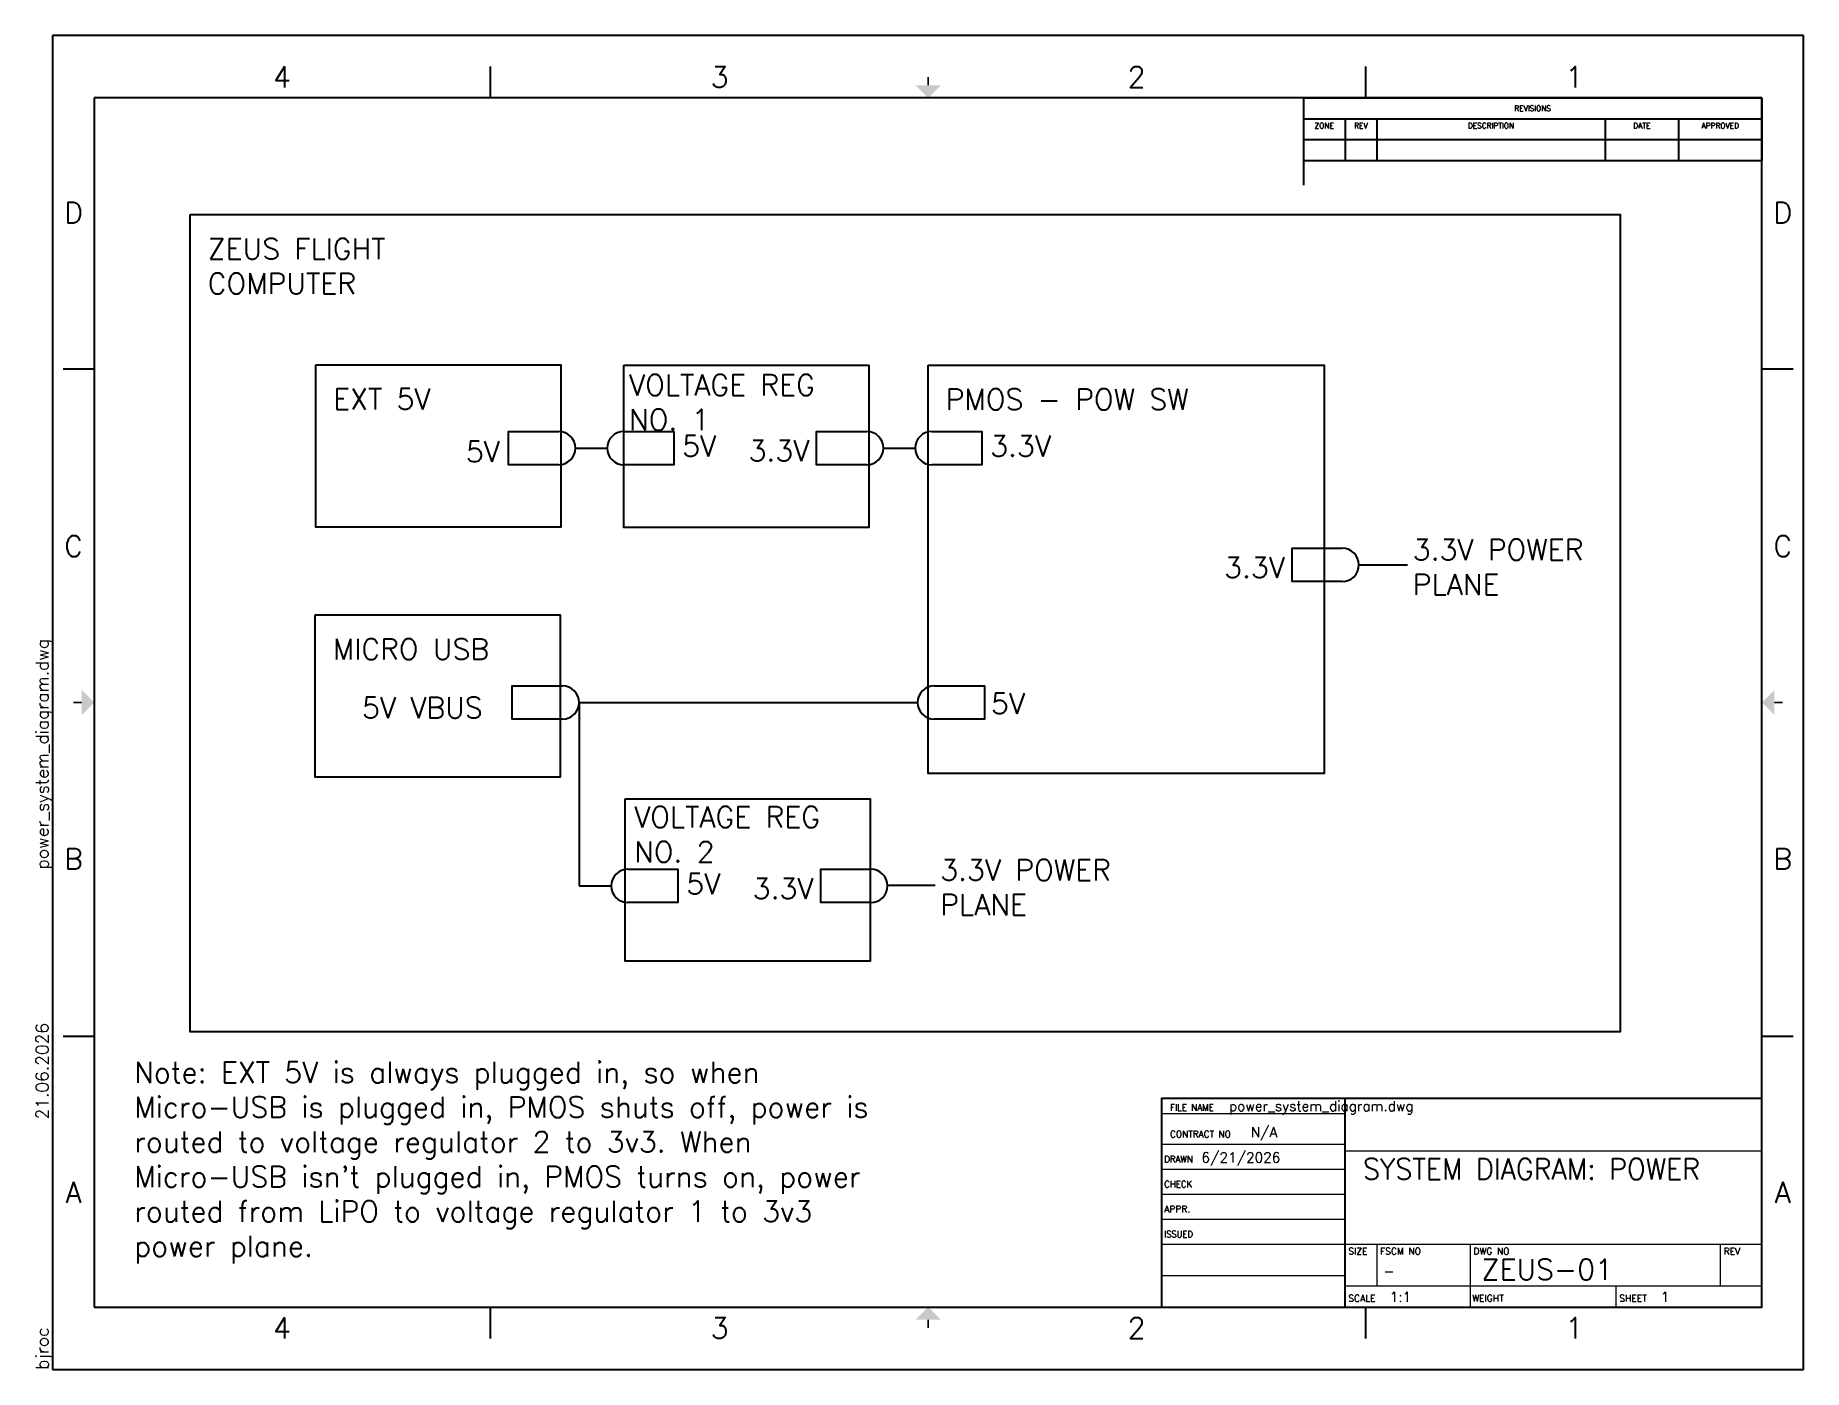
# Paper-space layout 'SH3' of a CAD drawing. Header units: inches. Extents: x -0.2 to 21, y 0 to 16.
import ezdxf
from ezdxf.enums import TextEntityAlignment as Align

# ---------------------------------------------------------------- set-up
doc = ezdxf.new("R2010")
doc.units = ezdxf.units.IN
doc.header["$MEASUREMENT"] = 0
doc.layers.add('Title Block', color=7, linetype='Continuous')
doc.layers.add('WIRE', color=100, linetype='Continuous')
doc.styles.add('ACANSTS', font='romans.shx', dxfattribs={"height": 1})
doc.styles.add('Roman', font='romans')

# ---------------------------------------------------------------- blocks, each defined once
blk = doc.blocks.new('*T3')
at = {"layer": 'Title Block', "color": 0, "lineweight": -2}
for p, q in [((0, 0), (0.5, 0)), ((0, 0), (0, -0.25)), ((0.5, 0), (0.88, 0)), ((0.88, 0), (3.62, 0)), ((3.62, 0), (4.5, 0)), ((4.5, 0), (5.5, 0)), ((5.5, 0), (5.5, -0.25)), ((0, -0.25), (0.5, -0.25)), ((0, -0.25), (0, -0.5)), ((0.5, -0.25), (0.88, -0.25)), ((0.5, -0.25), (0.5, -0.5)), ((0.88, -0.25), (3.62, -0.25)), ((0.88, -0.25), (0.88, -0.5)), ((3.62, -0.25), (4.5, -0.25)), ((3.62, -0.25), (3.62, -0.5)), ((4.5, -0.25), (5.5, -0.25)), ((4.5, -0.25), (4.5, -0.5)), ((5.5, -0.25), (5.5, -0.5)), ((0, -0.5), (0.5, -0.5)), ((0, -0.5), (0, -0.75)), ((0.5, -0.5), (0.88, -0.5)), ((0.5, -0.5), (0.5, -0.75)), ((0.88, -0.5), (3.62, -0.5)), ((0.88, -0.5), (0.88, -0.75)), ((3.62, -0.5), (4.5, -0.5)), ((3.62, -0.5), (3.62, -0.75)), ((4.5, -0.5), (5.5, -0.5)), ((4.5, -0.5), (4.5, -0.75)), ((5.5, -0.5), (5.5, -0.75)), ((0, -0.75), (0.5, -0.75)), ((0.5, -0.75), (0.88, -0.75)), ((0.88, -0.75), (3.62, -0.75)), ((3.62, -0.75), (4.5, -0.75)), ((4.5, -0.75), (5.5, -0.75))]:
    blk.add_line(p, q, dxfattribs=at)
at = {"layer": 'Title Block', "color": 0, "char_height": 0.065, "style": 'Roman'}
for s, insert, width, attachment_point in [('REVISIONS', (2.75, -0.125), 5.4, 5), ('ZONE', (0.25, -0.3), 0.4, 2), ('REV', (0.69, -0.3), 0.28, 2), ('DESCRIPTION', (2.25, -0.3), 2.64, 2), ('DATE', (4.06, -0.3), 0.78, 2), ('APPROVED', (5, -0.3), 0.9, 2)]:
    blk.add_mtext(s, dxfattribs=dict(at, insert=insert, width=width, attachment_point=attachment_point))
blk = doc.blocks.new('Title Block')
at = {"layer": 'Title Block'}
for p, q in [((21, 16), (0, 16)), ((0, 16), (0, 0)), ((21, 0), (21, 16)), ((5.25, 15.25), (5.25, 15.625)), ((15.75, 15.25), (15.75, 15.625)), ((20.5, 15.25), (0.5, 15.25)), ((0.5, 15.25), (0.5, 0.75)), ((15, 15.25), (15, 14.203)), ((20.5, 0.75), (20.5, 15.25)), ((0.125, 12), (0.5, 12)), ((20.5, 12), (20.875, 12)), ((0.125, 4), (0.5, 4)), ((20.5, 4), (20.875, 4)), ((15.5, 0.75), (15.5, 3.25)), ((0.5, 0.75), (20.5, 0.75)), ((5.25, 0.375), (5.25, 0.75)), ((15.75, 0.375), (15.75, 0.75)), ((0, 0), (21, 0))]:
    blk.add_line(p, q, dxfattribs=at)
at = {"layer": 'Title Block', "lineweight": 15}
for p, q in [((13.3, 3.07), (15.5, 3.07)), ((15.5, 2.7), (13.3, 2.7)), ((20.5, 2.62), (15.5, 2.62)), ((15.5, 2.4), (13.3, 2.4)), ((15.5, 2.1), (13.3, 2.1)), ((15.5, 1.8), (13.3, 1.8)), ((15.5, 1.5), (13.3, 1.5)), ((20.5, 1.5), (15.5, 1.5)), ((15.88, 1.5), (15.88, 1)), ((17, 1.5), (17, 0.75)), ((20, 1.5), (20, 1)), ((15.5, 1.125), (13.3, 1.125)), ((20.5, 1), (15.5, 1)), ((18.75, 0.75), (18.75, 1))]:
    blk.add_line(p, q, dxfattribs=at)
at = {"layer": 'Title Block', "const_width": 0.02}
for points in [[(10.5, 15.5), (10.5, 15.4)], [(0.25, 8), (0.35, 8)], [(20.75, 8), (20.65, 8)], [(10.5, 0.5), (10.5, 0.6)]]:
    blk.add_lwpolyline(points, dxfattribs=at)
at = {"layer": 'Title Block'}
blk.add_lwpolyline([(20.5, 3.25), (13.3, 3.25), (13.3, 0.75), (20.5, 0.75)], close=True, dxfattribs=at)
for points in [[(10.35, 15.4), (10.65, 15.4), (10.5, 15.25)], [(0.35, 7.85), (0.35, 8.15), (0.5, 8)], [(20.65, 7.85), (20.65, 8.15), (20.5, 8)], [(10.35, 0.6), (10.65, 0.6), (10.5, 0.75)]]:
    blk.add_solid(points, dxfattribs=at)
blk.add_blockref('*T3', (15, 15.25))
at = {"layer": 'Title Block', "style": 'Roman'}
for s, p in [('4', (2.75, 15.5)), ('3', (8, 15.5)), ('2', (13, 15.5)), ('1', (18.25, 15.5)), ('D', (0.25, 13.875)), ('D', (20.75, 13.875)), ('C', (0.25, 9.875)), ('C', (20.75, 9.875)), ('B', (0.25, 6.125)), ('B', (20.75, 6.125)), ('A', (0.25, 2.125)), ('A', (20.75, 2.125)), ('4', (2.75, 0.5)), ('3', (8, 0.5)), ('2', (13, 0.5)), ('1', (18.25, 0.5))]:
    blk.add_text(s, height=0.25, dxfattribs=at).set_placement(p, align=Align.MIDDLE_CENTER)
at = {"layer": 'Title Block', "lineweight": 15, "style": 'ACANSTS'}
for s, width, p in [('FILE NAME', 0.951562, (13.401, 3.105)), ('CONTRACT NO', 0.979028, (13.401, 2.785)), ('DRAWN', 0.942857, (13.331, 2.485))]:
    blk.add_text(s, height=0.08, dxfattribs=dict(at, width=width)).set_placement(p)
for s, width, p in [('CHECK', 0.942857, (13.331, 2.225)), ('ISSUED', 0.90932, (13.331, 1.625))]:
    blk.add_text(s, height=0.08, dxfattribs=dict(at, width=width)).set_placement(p, align=Align.MIDDLE_LEFT)
for s, p in [('APPR.', (13.331, 1.925)), ('SCALE', (15.54, 0.855)), ('SHEET', (18.79, 0.855))]:
    blk.add_text(s, height=0.08, dxfattribs=at).set_placement(p, align=Align.MIDDLE_LEFT)
for s, p in [('SIZE', (15.54, 1.38)), ('FSCM NO', (15.92, 1.38)), ('DWG NO', (17.04, 1.38)), ('REV', (20.04, 1.38)), ('WEIGHT', (17.025, 0.817))]:
    blk.add_text(s, height=0.08, dxfattribs=at).set_placement(p)
at = {"layer": 'Title Block', "color": 0, "style": 'Roman', "flags": 8}
for tag, p in [('FNAME', (-0.05, 6)), ('REVDATE', (-0.05, 3)), ('USER', (-0.05, 0))]:
    blk.add_attdef(tag, p, '', height=0.15, rotation=90, dxfattribs=at)
at = {"layer": 'Title Block', "lineweight": 15, "style": 'ACANSTS'}
for tag, p in [('CHECK_DATE', (14.109, 3.101)), ('CONTRACT_NUMBER', (14.368, 2.787)), ('CHECK_DATE', (13.778, 2.484)), ('CHECK_DATE', (13.778, 2.184)), ('CHECKED_BY', (14.64, 2.185)), ('APPROVAL_DATE', (13.778, 1.883)), ('APPROVED_BY', (14.64, 1.885)), ('ISSUE_DATE', (13.784, 1.588)), ('ISSUED_BY', (14.64, 1.585)), ('FSCM', (15.96, 1.12)), ('WEIGHT', (17.746, 0.815))]:
    blk.add_attdef(tag, p, '', height=0.12, dxfattribs=at)
at = {"layer": 'Title Block', "lineweight": 30, "style": 'ACANSTS'}
for tag, p in [('DESIGN_ACTIVITY', (15.675, 2.705)), ('DRAWING_SUBTITLE', (15.699, 1.784))]:
    blk.add_attdef(tag, p, '', height=0.18, dxfattribs=at)
at = {"layer": 'Title Block', "style": 'Roman', "flags": 8}
for tag, height, p in [('SHEETNAME', 0.25, (15.716, 2.53)), ('SHEET', 0.25, (17.138, 1.326)), ('SCALE', 0.12, (16.036, 0.931)), ('SHEETNUMBER', 0.12, (19.286, 0.931))]:
    blk.add_attdef(tag, text='', height=height, dxfattribs=at).set_placement(p, align=Align.TOP_LEFT)
at = {"layer": 'Title Block', "lineweight": 15, "style": 'ACANSTS'}
for tag, p in [('SIZE', (15.696, 1.105)), ('REVISION', (20.255, 1.1))]:
    blk.add_attdef(tag, text='', height=0.12, dxfattribs=at).set_placement(p, align=Align.CENTER)

psp = doc.layouts.new('SH3')

# ---------------------------------------------------------------- linework, layer by layer
for points in [[(1.65, 13.851), (18.8, 13.851), (18.8, 4.05), (1.65, 4.05)], [(3.155, 12.05), (6.093, 12.05), (6.093, 10.104), (3.155, 10.104)], [(6.85, 12.046), (9.788, 12.046), (9.788, 10.1), (6.85, 10.1)], [(10.5, 12.046), (15.25, 12.046), (15.25, 7.15), (10.5, 7.15)], [(3.15, 9.05), (6.088, 9.05), (6.088, 7.104), (3.15, 7.104)], [(6.865, 6.846), (9.803, 6.846), (9.803, 4.9), (6.865, 4.9)]]:
    psp.add_lwpolyline(points, close=True)
for points in [[(6.069, 10.85), (5.469, 10.85), (5.469, 11.25), (6.069, 11.25)], [(6.85, 11.25), (7.45, 11.25), (7.45, 10.85), (6.85, 10.85)], [(9.763, 10.85), (9.163, 10.85), (9.163, 11.25), (9.763, 11.25)], [(10.544, 11.25), (11.144, 11.25), (11.144, 10.85), (10.544, 10.85)], [(15.467, 9.45), (14.867, 9.45), (14.867, 9.85), (15.467, 9.85)], [(6.113, 7.8), (5.513, 7.8), (5.513, 8.2), (6.113, 8.2)], [(10.574, 8.2), (11.174, 8.2), (11.174, 7.8), (10.574, 7.8)], [(6.9, 6), (7.5, 6), (7.5, 5.6), (6.9, 5.6)], [(9.813, 5.6), (9.213, 5.6), (9.213, 6), (9.813, 6)]]:
    psp.add_lwpolyline(points)
for centre, start, end in [((6.069, 11.05), 270, 90), ((6.85, 11.05), 90, 270), ((9.763, 11.05), 270, 90), ((10.544, 11.05), 90, 270), ((15.467, 9.65), 270, 90), ((6.113, 8), 270, 90), ((10.574, 8), 90, 270), ((6.9, 5.8), 90, 270), ((9.813, 5.8), 270, 90)]:
    psp.add_arc(centre, 0.2, start, end)
at = {"layer": 'WIRE'}
for p, q in [((6.269, 11.05), (6.65, 11.05)), ((9.963, 11.05), (10.344, 11.05)), ((15.667, 9.65), (16.25, 9.65)), ((6.313, 8), (10.374, 8)), ((6.313, 8), (6.313, 5.8)), ((6.313, 5.8), (6.7, 5.8)), ((10, 5.809), (10.583, 5.809))]:
    psp.add_line(p, q, dxfattribs=at)

# ---------------------------------------------------------------- block references
ref = psp.add_blockref('Title Block', (0, 0))
ref.add_attrib('SHEETNUMBER', '1', dxfattribs={"layer": 'Title Block', "height": 0.12, "style": 'Roman'}).set_placement((19.286, 0.931), align=Align.TOP_LEFT)
ref.add_attrib('SCALE', '1:1', dxfattribs={"layer": 'Title Block', "height": 0.12, "style": 'Roman'}).set_placement((16.036, 0.931), align=Align.TOP_LEFT)
ref.add_attrib('SHEET', 'ZEUS-01', dxfattribs={"layer": 'Title Block', "height": 0.25, "style": 'Roman'}).set_placement((17.138, 1.326), align=Align.TOP_LEFT)
ref.add_attrib('SHEETNAME', 'SYSTEM DIAGRAM: POWER', dxfattribs={"layer": 'Title Block', "height": 0.25, "style": 'Roman', "width": 0.95}).set_placement((15.716, 2.53), align=Align.TOP_LEFT)
ref.add_attrib('CHECK_DATE', 'power_system_diagram.dwg', (14.109, 3.101), dxfattribs={"layer": 'Title Block', "lineweight": 15, "height": 0.12, "style": 'ACANSTS'})
ref.add_attrib('CHECK_DATE', '6/21/2026', (13.778, 2.484), dxfattribs={"layer": 'Title Block', "lineweight": 15, "height": 0.12, "style": 'ACANSTS'})
ref.add_attrib('FSCM', '-', (15.96, 1.12), dxfattribs={"layer": 'Title Block', "lineweight": 15, "height": 0.12, "style": 'ACANSTS'})
ref.add_attrib('CONTRACT_NUMBER', 'N/A', (14.368, 2.787), dxfattribs={"layer": 'Title Block', "lineweight": 15, "height": 0.12, "style": 'ACANSTS'})
ref.add_attrib('FNAME', 'power_system_diagram.dwg', (-0.05, 6), dxfattribs={"layer": 'Title Block', "color": 0, "height": 0.15, "rotation": 90, "style": 'Roman'})
ref.add_attrib('REVDATE', '21.06.2026', (-0.05, 3), dxfattribs={"layer": 'Title Block', "color": 0, "height": 0.15, "rotation": 90, "style": 'Roman'})
ref.add_attrib('USER', 'bjroc', (-0.05, 0), dxfattribs={"layer": 'Title Block', "color": 0, "height": 0.15, "rotation": 90, "style": 'Roman'})

# ---------------------------------------------------------------- texts
at = {"char_height": 0.25, "attachment_point": 1, "style": 'Roman'}
for s, width, insert in [('ZEUS FLIGHT COMPUTER', 2.48852, (1.86, 13.566)), ('VOLTAGE REG NO. 1', 2.68714, (6.913, 11.933)), ('EXT 5V', 2.48852, (3.364, 11.765)), ('PMOS - POW SW', 4.34012, (10.71, 11.761)), ('5V', 0.8, (4.956, 11.134)), ('5V', 0.8, (7.55, 11.2)), ('3.3V', 0.8, (8.346, 11.144)), ('3.3V', 0.8, (11.244, 11.2)), ('3.3V POWER PLANE', 2.3, (16.312, 9.957)), ('3.3V', 0.8, (14.05, 9.744)), ('MICRO USB', 2.48852, (3.36, 8.765)), ('5V VBUS', 1.78608, (3.711, 8.064)), ('5V', 0.8, (11.254, 8.113)), ('VOLTAGE REG NO. 2', 2.48852, (6.975, 6.751)), ('5V', 0.8, (7.6, 5.95)), ('3.3V POWER PLANE', 2.3, (10.645, 6.117)), ('3.3V', 0.8, (8.396, 5.894)), ("Note: EXT 5V is always plugged in, so when Micro-USB is plugged in, PMOS shuts off, power is routed to voltage regulator 2 to 3v3. When Micro-USB isn't plugged in, PMOS turns on, power routed from LiPO to voltage regulator 1 to 3v3 power plane.", 9.95927, (0.978, 3.69))]:
    psp.add_mtext_dynamic_manual_height_columns(s, width=width, gutter_width=1.25, heights=[0], dxfattribs=dict(at, insert=insert))

doc.saveas('drawing.dxf')
